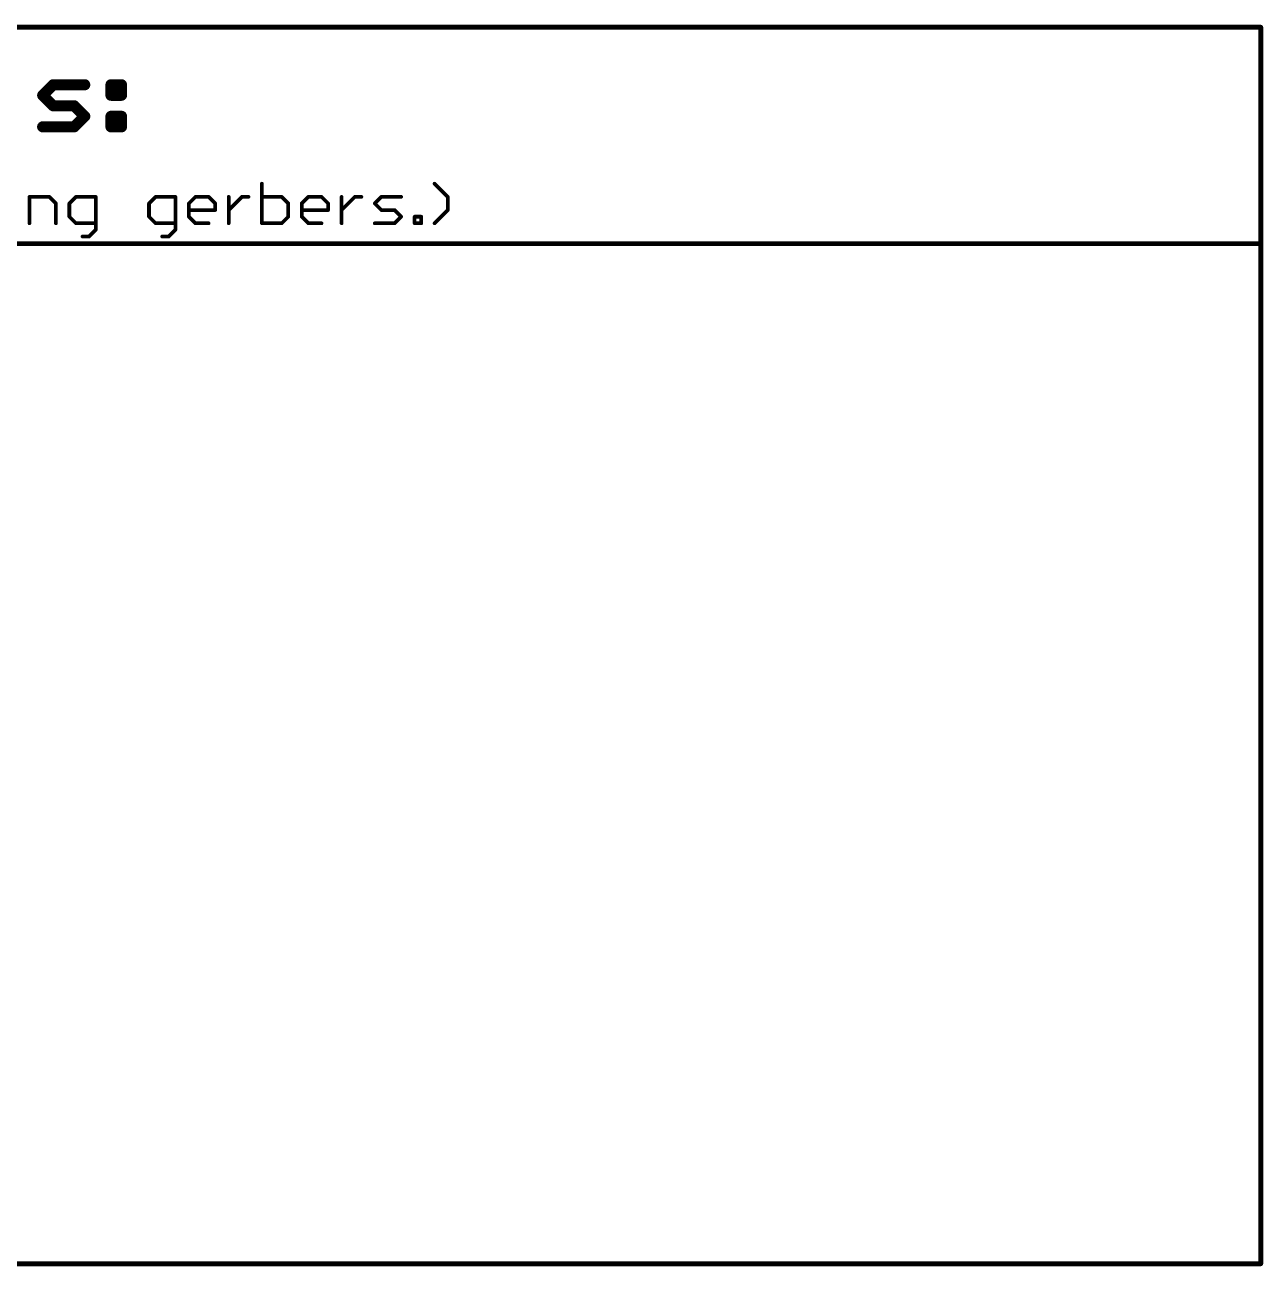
# Model space of a CAD drawing. Extents: x -17 to 166, y -13 to 51.
# Drawn here: x 115.6 to 166.5, y -0.1 to 50.9 of the extents above; entities that cross this region are included whole.
import ezdxf

# ---------------------------------------------------------------- set-up
doc = ezdxf.new("R2010")
doc.units = 0
doc.layers.add('51', color=53, linetype='CONTINUOUS')

msp = doc.modelspace()

# ---------------------------------------------------------------- linework, layer by layer
at = {"layer": '51'}
for points, const_width in [([(64.77, 50.8), (166.37, 50.8)], 0.2032), ([(166.37, 50.8), (166.37, 41.91)], 0.2032), ([(116.3189, 48.0071), (116.751, 48.4393)], 0.4572), ([(116.751, 48.4393), (118.0475, 48.4393)], 0.4572), ([(119.1254, 48.4393), (119.5576, 48.4393)], 0.4572), ([(119.1254, 48.0071), (119.1254, 48.4393)], 0.4572), ([(119.5576, 48.4393), (119.5576, 48.0071)], 0.4572), ([(116.751, 47.5749), (116.3189, 48.0071)], 0.4572), ([(119.5576, 48.0071), (119.1254, 48.0071)], 0.4572), ([(117.6154, 47.5749), (116.751, 47.5749)], 0.4572), ([(118.0475, 47.1428), (117.6154, 47.5749)], 0.4572), ([(116.3189, 46.7106), (117.6154, 46.7106)], 0.4572), ([(117.6154, 46.7106), (118.0475, 47.1428)], 0.4572), ([(119.1254, 47.1428), (119.5576, 47.1428)], 0.4572), ([(119.1254, 46.7106), (119.1254, 47.1428)], 0.4572), ([(119.5576, 46.7106), (119.1254, 46.7106)], 0.4572), ([(119.5576, 47.1428), (119.5576, 46.7106)], 0.4572), ([(125.3267, 44.3752), (125.3267, 42.7482)], 0.1524), ([(132.9634, 43.8329), (132.421, 44.3752)], 0.1524), ([(115.7766, 42.7482), (115.7766, 43.8329)], 0.1524), ([(115.7766, 43.8329), (116.5901, 43.8329)], 0.1524), ([(116.5901, 43.8329), (116.8613, 43.5617)], 0.1524), ([(117.6849, 43.8329), (117.4138, 43.5617)], 0.1524), ([(118.4984, 43.8329), (117.6849, 43.8329)], 0.1524), ([(118.4984, 42.477), (118.4984, 43.8329)], 0.1524), ([(120.9592, 43.8329), (120.6881, 43.5617)], 0.1524), ([(121.7727, 43.8329), (120.9592, 43.8329)], 0.1524), ([(121.7727, 42.477), (121.7727, 43.8329)], 0.1524), ([(122.3252, 43.5617), (122.5964, 43.8329)], 0.1524), ([(122.5964, 43.8329), (123.1387, 43.8329)], 0.1524), ([(123.1387, 43.8329), (123.4099, 43.5617)], 0.1524), ([(123.9624, 42.7482), (123.9624, 43.8329)], 0.1524), ([(123.9624, 43.2905), (124.5047, 43.8329)], 0.1524), ([(124.5047, 43.8329), (124.7759, 43.8329)], 0.1524), ([(126.1402, 43.8329), (125.3267, 43.8329)], 0.1524), ([(126.4113, 43.5617), (126.1402, 43.8329)], 0.1524), ([(126.9638, 43.5617), (127.235, 43.8329)], 0.1524), ([(127.235, 43.8329), (127.7773, 43.8329)], 0.1524), ([(127.7773, 43.8329), (128.0485, 43.5617)], 0.1524), ([(128.601, 42.7482), (128.601, 43.8329)], 0.1524), ([(128.601, 43.2905), (129.1433, 43.8329)], 0.1524), ([(129.1433, 43.8329), (129.4145, 43.8329)], 0.1524), ([(129.9653, 43.5617), (130.2365, 43.8329)], 0.1524), ([(130.2365, 43.8329), (131.05, 43.8329)], 0.1524), ([(132.9634, 43.2905), (132.9634, 43.8329)], 0.1524), ([(116.8613, 43.5617), (116.8613, 42.7482)], 0.1524), ([(117.4138, 43.5617), (117.4138, 43.0194)], 0.1524), ([(120.6881, 43.5617), (120.6881, 43.0194)], 0.1524), ([(122.3252, 43.0194), (122.3252, 43.5617)], 0.1524), ([(123.4099, 43.2905), (122.3252, 43.2905)], 0.1524), ([(123.4099, 43.5617), (123.4099, 43.2905)], 0.1524), ([(126.4113, 43.0194), (126.4113, 43.5617)], 0.1524), ([(126.9638, 43.0194), (126.9638, 43.5617)], 0.1524), ([(128.0485, 43.2905), (126.9638, 43.2905)], 0.1524), ([(128.0485, 43.5617), (128.0485, 43.2905)], 0.1524), ([(130.2365, 43.2905), (129.9653, 43.5617)], 0.1524), ([(130.7788, 43.2905), (130.2365, 43.2905)], 0.1524), ([(131.05, 43.0194), (130.7788, 43.2905)], 0.1524), ([(132.421, 42.7482), (132.9634, 43.2905)], 0.1524), ([(117.4138, 43.0194), (117.6849, 42.7482)], 0.1524), ([(120.6881, 43.0194), (120.9592, 42.7482)], 0.1524), ([(122.5964, 42.7482), (122.3252, 43.0194)], 0.1524), ([(126.1402, 42.7482), (126.4113, 43.0194)], 0.1524), ([(127.235, 42.7482), (126.9638, 43.0194)], 0.1524), ([(130.7788, 42.7482), (131.05, 43.0194)], 0.1524), ([(131.6025, 42.7482), (131.6025, 43.0194)], 0.1524), ([(131.6025, 43.0194), (131.8736, 43.0194)], 0.1524), ([(131.8736, 43.0194), (131.8736, 42.7482)], 0.1524), ([(117.6849, 42.7482), (118.4984, 42.7482)], 0.1524), ([(118.2273, 42.2059), (118.4984, 42.477)], 0.1524), ([(120.9592, 42.7482), (121.7727, 42.7482)], 0.1524), ([(121.5016, 42.2059), (121.7727, 42.477)], 0.1524), ([(123.1387, 42.7482), (122.5964, 42.7482)], 0.1524), ([(125.3267, 42.7482), (126.1402, 42.7482)], 0.1524), ([(127.7773, 42.7482), (127.235, 42.7482)], 0.1524), ([(129.9653, 42.7482), (130.7788, 42.7482)], 0.1524), ([(131.8736, 42.7482), (131.6025, 42.7482)], 0.1524), ([(64.77, 41.91), (166.37, 41.91)], 0.2032), ([(117.9561, 42.2059), (118.2273, 42.2059)], 0.1524), ([(121.2304, 42.2059), (121.5016, 42.2059)], 0.1524), ([(166.37, 41.91), (166.37, 0)], 0.2032), ([(166.37, 0), (64.77, 0)], 0.2032)]:
    msp.add_lwpolyline(points, dxfattribs=dict(at, const_width=const_width))
for points, const_width in [([(166.4208, 50.8, 1), (166.3192, 50.8)], 0.1016), ([(166.37, 50.7492, 1), (166.37, 50.8508)], 0.1016), ([(116.751, 48.5536, 1), (116.751, 48.325)], 0.2286), ([(116.8318, 48.3585, 1), (116.6702, 48.5201)], 0.2286), ([(118.0475, 48.325, 1), (118.0475, 48.5536)], 0.2286), ([(119.1254, 48.5536, 1), (119.1254, 48.325)], 0.2286), ([(119.2397, 48.4393, 1), (119.0111, 48.4393)], 0.2286), ([(119.6719, 48.4393, 1), (119.4433, 48.4393)], 0.2286), ([(119.5576, 48.325, 1), (119.5576, 48.5536)], 0.2286), ([(116.3997, 48.0879, 1), (116.238, 47.9263)], 0.2286), ([(116.238, 48.0879, 1), (116.3997, 47.9263)], 0.2286), ([(119.1254, 48.1214, 1), (119.1254, 47.8928)], 0.2286), ([(119.0111, 48.0071, 1), (119.2397, 48.0071)], 0.2286), ([(119.4433, 48.0071, 1), (119.6719, 48.0071)], 0.2286), ([(119.5576, 47.8928, 1), (119.5576, 48.1214)], 0.2286), ([(116.751, 47.6892, 1), (116.751, 47.4606)], 0.2286), ([(116.6702, 47.4941, 1), (116.8318, 47.6558)], 0.2286), ([(117.6962, 47.6558, 1), (117.5345, 47.4941)], 0.2286), ([(117.6154, 47.4606, 1), (117.6154, 47.6892)], 0.2286), ([(116.3189, 46.8249, 1), (116.3189, 46.5963)], 0.2286), ([(117.6154, 46.5963, 1), (117.6154, 46.8249)], 0.2286), ([(118.1284, 47.0619, 1), (117.9667, 47.2236)], 0.2286), ([(117.9667, 47.0619, 1), (118.1284, 47.2236)], 0.2286), ([(119.1254, 47.2571, 1), (119.1254, 47.0285)], 0.2286), ([(119.2397, 47.1428, 1), (119.0111, 47.1428)], 0.2286), ([(119.1254, 46.8249, 1), (119.1254, 46.5963)], 0.2286), ([(119.6719, 47.1428, 1), (119.4433, 47.1428)], 0.2286), ([(119.5576, 47.0285, 1), (119.5576, 47.2571)], 0.2286), ([(119.5576, 46.5963, 1), (119.5576, 46.8249)], 0.2286), ([(117.5345, 46.7914, 1), (117.6962, 46.6298)], 0.2286), ([(119.0111, 46.7106, 1), (119.2397, 46.7106)], 0.2286), ([(119.4433, 46.7106, 1), (119.6719, 46.7106)], 0.2286), ([(125.3648, 44.3752, 1), (125.2886, 44.3752)], 0.0762), ([(132.448, 44.4021, 1), (132.3941, 44.3482)], 0.0762), ([(115.8147, 43.8329, 1), (115.7385, 43.8329)], 0.0762), ([(115.7766, 43.871, 1), (115.7766, 43.7948)], 0.0762), ([(116.617, 43.8598, 1), (116.5632, 43.8059)], 0.0762), ([(116.5901, 43.7948, 1), (116.5901, 43.871)], 0.0762), ([(117.6849, 43.871, 1), (117.6849, 43.7948)], 0.0762), ([(117.7119, 43.8059, 1), (117.658, 43.8598)], 0.0762), ([(118.5365, 43.8329, 1), (118.4603, 43.8329)], 0.0762), ([(118.4984, 43.7948, 1), (118.4984, 43.871)], 0.0762), ([(120.9592, 43.871, 1), (120.9592, 43.7948)], 0.0762), ([(120.9862, 43.8059, 1), (120.9323, 43.8598)], 0.0762), ([(121.8108, 43.8329, 1), (121.7346, 43.8329)], 0.0762), ([(121.7727, 43.7948, 1), (121.7727, 43.871)], 0.0762), ([(122.5964, 43.871, 1), (122.5964, 43.7948)], 0.0762), ([(122.6233, 43.8059, 1), (122.5695, 43.8598)], 0.0762), ([(123.1657, 43.8598, 1), (123.1118, 43.8059)], 0.0762), ([(123.1387, 43.7948, 1), (123.1387, 43.871)], 0.0762), ([(124.0005, 43.8329, 1), (123.9243, 43.8329)], 0.0762), ([(124.5047, 43.871, 1), (124.5047, 43.7948)], 0.0762), ([(124.5317, 43.8059, 1), (124.4778, 43.8598)], 0.0762), ([(124.7759, 43.7948, 1), (124.7759, 43.871)], 0.0762), ([(125.3267, 43.871, 1), (125.3267, 43.7948)], 0.0762), ([(126.1671, 43.8598, 1), (126.1132, 43.8059)], 0.0762), ([(126.1402, 43.7948, 1), (126.1402, 43.871)], 0.0762), ([(127.235, 43.871, 1), (127.235, 43.7948)], 0.0762), ([(127.2619, 43.8059, 1), (127.2081, 43.8598)], 0.0762), ([(127.8043, 43.8598, 1), (127.7504, 43.8059)], 0.0762), ([(127.7773, 43.7948, 1), (127.7773, 43.871)], 0.0762), ([(128.6391, 43.8329, 1), (128.5629, 43.8329)], 0.0762), ([(129.1433, 43.871, 1), (129.1433, 43.7948)], 0.0762), ([(129.1703, 43.8059, 1), (129.1164, 43.8598)], 0.0762), ([(129.4145, 43.7948, 1), (129.4145, 43.871)], 0.0762), ([(130.2365, 43.871, 1), (130.2365, 43.7948)], 0.0762), ([(130.2634, 43.8059, 1), (130.2095, 43.8598)], 0.0762), ([(131.05, 43.7948, 1), (131.05, 43.871)], 0.0762), ([(133.0015, 43.8329, 1), (132.9253, 43.8329)], 0.0762), ([(132.9364, 43.8059, 1), (132.9903, 43.8598)], 0.0762), ([(116.8994, 43.5617, 1), (116.8232, 43.5617)], 0.0762), ([(116.8343, 43.5348, 1), (116.8882, 43.5886)], 0.0762), ([(117.4519, 43.5617, 1), (117.3757, 43.5617)], 0.0762), ([(117.3868, 43.5886, 1), (117.4407, 43.5348)], 0.0762), ([(120.7262, 43.5617, 1), (120.65, 43.5617)], 0.0762), ([(120.6611, 43.5886, 1), (120.715, 43.5348)], 0.0762), ([(122.3633, 43.5617, 1), (122.2871, 43.5617)], 0.0762), ([(122.3252, 43.3286, 1), (122.3252, 43.2524)], 0.0762), ([(122.2983, 43.5886, 1), (122.3522, 43.5348)], 0.0762), ([(123.448, 43.5617, 1), (123.3718, 43.5617)], 0.0762), ([(123.3829, 43.5348, 1), (123.4368, 43.5886)], 0.0762), ([(123.4099, 43.2524, 1), (123.4099, 43.3286)], 0.0762), ([(123.9354, 43.3175, 1), (123.9893, 43.2636)], 0.0762), ([(126.4494, 43.5617, 1), (126.3732, 43.5617)], 0.0762), ([(126.3844, 43.5348, 1), (126.4383, 43.5886)], 0.0762), ([(127.0019, 43.5617, 1), (126.9257, 43.5617)], 0.0762), ([(126.9638, 43.3286, 1), (126.9638, 43.2524)], 0.0762), ([(126.9369, 43.5886, 1), (126.9908, 43.5348)], 0.0762), ([(128.0866, 43.5617, 1), (128.0104, 43.5617)], 0.0762), ([(128.0216, 43.5348, 1), (128.0754, 43.5886)], 0.0762), ([(128.0485, 43.2524, 1), (128.0485, 43.3286)], 0.0762), ([(128.5741, 43.3175, 1), (128.6279, 43.2636)], 0.0762), ([(129.9922, 43.5886, 1), (129.9384, 43.5348)], 0.0762), ([(129.9384, 43.5886, 1), (129.9922, 43.5348)], 0.0762), ([(130.2365, 43.3286, 1), (130.2365, 43.2524)], 0.0762), ([(130.2095, 43.2636, 1), (130.2634, 43.3175)], 0.0762), ([(130.8057, 43.3175, 1), (130.7518, 43.2636)], 0.0762), ([(130.7788, 43.2524, 1), (130.7788, 43.3286)], 0.0762), ([(132.9903, 43.2636, 1), (132.9364, 43.3175)], 0.0762), ([(117.4407, 43.0463, 1), (117.3868, 42.9924)], 0.0762), ([(117.3757, 43.0194, 1), (117.4519, 43.0194)], 0.0762), ([(120.715, 43.0463, 1), (120.6611, 42.9924)], 0.0762), ([(120.65, 43.0194, 1), (120.7262, 43.0194)], 0.0762), ([(122.3522, 43.0463, 1), (122.2983, 42.9924)], 0.0762), ([(122.2871, 43.0194, 1), (122.3633, 43.0194)], 0.0762), ([(123.3718, 43.2905, 1), (123.448, 43.2905)], 0.0762), ([(126.3732, 43.0194, 1), (126.4494, 43.0194)], 0.0762), ([(126.4383, 42.9924, 1), (126.3844, 43.0463)], 0.0762), ([(126.9908, 43.0463, 1), (126.9369, 42.9924)], 0.0762), ([(126.9257, 43.0194, 1), (127.0019, 43.0194)], 0.0762), ([(128.0104, 43.2905, 1), (128.0866, 43.2905)], 0.0762), ([(131.0769, 42.9924, 1), (131.023, 43.0463)], 0.0762), ([(131.023, 42.9924, 1), (131.0769, 43.0463)], 0.0762), ([(131.6025, 43.0575, 1), (131.6025, 42.9813)], 0.0762), ([(131.6405, 43.0194, 1), (131.5644, 43.0194)], 0.0762), ([(131.9117, 43.0194, 1), (131.8355, 43.0194)], 0.0762), ([(131.8736, 42.9813, 1), (131.8736, 43.0575)], 0.0762), ([(132.9253, 43.2905, 1), (133.0015, 43.2905)], 0.0762), ([(115.7385, 42.7482, 1), (115.8147, 42.7482)], 0.0762), ([(116.8232, 42.7482, 1), (116.8994, 42.7482)], 0.0762), ([(117.6849, 42.7863, 1), (117.6849, 42.7101)], 0.0762), ([(117.658, 42.7213, 1), (117.7119, 42.7751)], 0.0762), ([(118.4603, 42.477, 1), (118.5365, 42.477)], 0.0762), ([(118.5254, 42.4501, 1), (118.4715, 42.504)], 0.0762), ([(118.4984, 42.7101, 1), (118.4984, 42.7863)], 0.0762), ([(120.9592, 42.7863, 1), (120.9592, 42.7101)], 0.0762), ([(120.9323, 42.7213, 1), (120.9862, 42.7751)], 0.0762), ([(121.7346, 42.477, 1), (121.8108, 42.477)], 0.0762), ([(121.7997, 42.4501, 1), (121.7458, 42.504)], 0.0762), ([(121.7727, 42.7101, 1), (121.7727, 42.7863)], 0.0762), ([(122.5964, 42.7863, 1), (122.5964, 42.7101)], 0.0762), ([(122.5695, 42.7213, 1), (122.6233, 42.7751)], 0.0762), ([(123.1387, 42.7101, 1), (123.1387, 42.7863)], 0.0762), ([(123.9243, 42.7482, 1), (124.0005, 42.7482)], 0.0762), ([(125.3267, 42.7863, 1), (125.3267, 42.7101)], 0.0762), ([(125.2886, 42.7482, 1), (125.3648, 42.7482)], 0.0762), ([(126.1132, 42.7751, 1), (126.1671, 42.7213)], 0.0762), ([(126.1402, 42.7101, 1), (126.1402, 42.7863)], 0.0762), ([(127.235, 42.7863, 1), (127.235, 42.7101)], 0.0762), ([(127.2081, 42.7213, 1), (127.2619, 42.7751)], 0.0762), ([(127.7773, 42.7101, 1), (127.7773, 42.7863)], 0.0762), ([(128.5629, 42.7482, 1), (128.6391, 42.7482)], 0.0762), ([(129.9653, 42.7863, 1), (129.9653, 42.7101)], 0.0762), ([(130.7518, 42.7751, 1), (130.8057, 42.7213)], 0.0762), ([(130.7788, 42.7101, 1), (130.7788, 42.7863)], 0.0762), ([(131.6025, 42.7863, 1), (131.6025, 42.7101)], 0.0762), ([(131.5644, 42.7482, 1), (131.6405, 42.7482)], 0.0762), ([(131.8355, 42.7482, 1), (131.9117, 42.7482)], 0.0762), ([(131.8736, 42.7101, 1), (131.8736, 42.7863)], 0.0762), ([(132.3941, 42.7751, 1), (132.448, 42.7213)], 0.0762), ([(117.9561, 42.244, 1), (117.9561, 42.1678)], 0.0762), ([(118.2003, 42.2328, 1), (118.2542, 42.1789)], 0.0762), ([(118.2273, 42.1678, 1), (118.2273, 42.244)], 0.0762), ([(121.2304, 42.244, 1), (121.2304, 42.1678)], 0.0762), ([(121.4746, 42.2328, 1), (121.5285, 42.1789)], 0.0762), ([(121.5016, 42.1678, 1), (121.5016, 42.244)], 0.0762), ([(166.4208, 41.91, 1), (166.3192, 41.91)], 0.1016), ([(166.3192, 41.91, 1), (166.4208, 41.91)], 0.1016), ([(166.37, 41.8592, 1), (166.37, 41.9608)], 0.1016), ([(166.3192, 0, 1), (166.4208, 0)], 0.1016), ([(166.37, -0.0508, 1), (166.37, 0.0508)], 0.1016)]:
    msp.add_lwpolyline(points, format="xyb", dxfattribs=dict(at, const_width=const_width))

doc.saveas('drawing.dxf')
